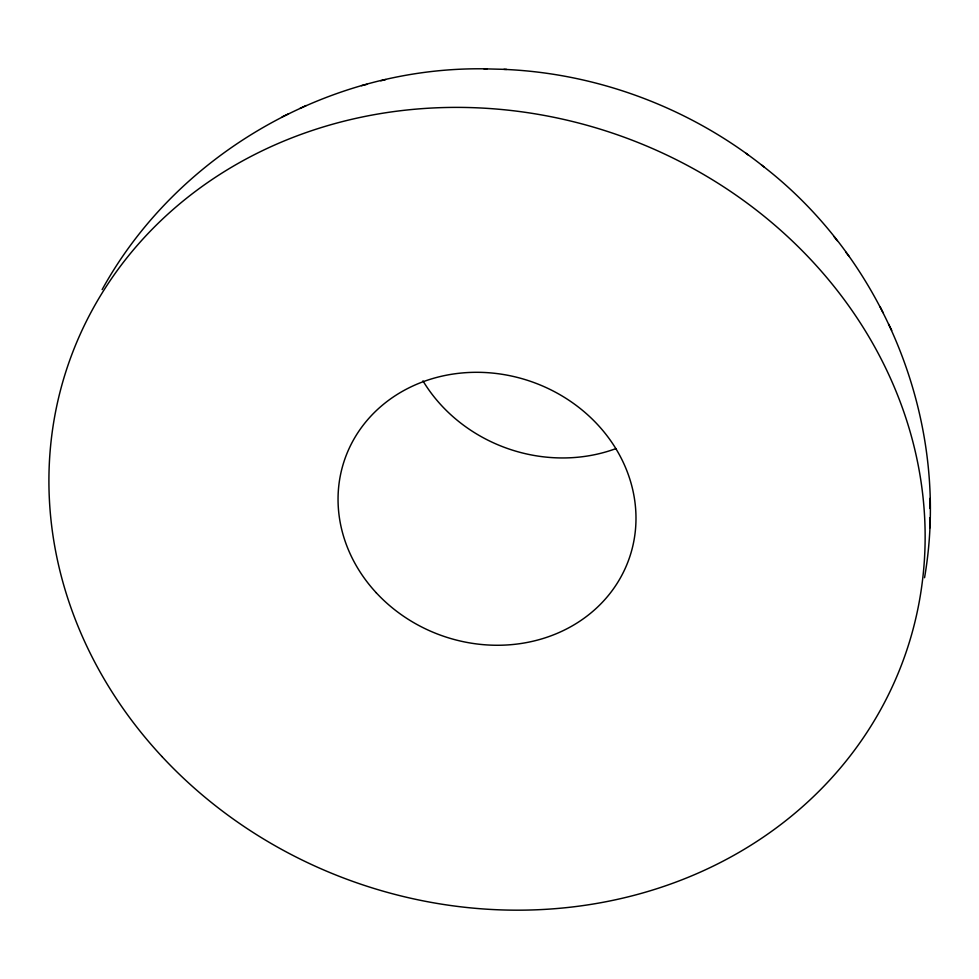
<?xml version="1.0" encoding="UTF-8"?>
<svg xmlns="http://www.w3.org/2000/svg" width="979" height="979" viewBox="0 0 979 979"><rect width="100%" height="100%" fill="white"/><g stroke="black" fill="none" stroke-linecap="round" stroke-linejoin="round"><path stroke-width="1.47" d="M924.555 577.708C951.111 423.858 885.236 259.741 761.552 165.035M929.928 508.493L930.05 498.36M929.732 528.011L929.854 517.72M102.134 289.6C177.419 152.871 331.269 65.666 487.04 68.873M282.16 116.844L288.499 113.858M300.015 108.412L306.084 105.548M361.557 85.675L366.905 84.341M380.819 80.792L385.812 79.544M503.928 69.374C598.059 73.278 690.464 108.18 764.048 166.956M483.932 68.824L506.645 69.411M745.9 153.226L748.078 154.902M833.986 236.539L837.143 240.65M845.758 252.092L849.136 256.474M880.048 306.611L883.046 312.656M888.589 324.073L891.722 330.388M615.852 448.639A150.607 134.661 19.2 0 1 422.952 380.868M376.254 592.772A150.607 134.661 19.2 0 0 628.665 559.951A150.607 134.661 19.2 0 0 456.141 373.623A150.607 134.661 19.2 0 0 376.254 592.772M161.927 756.522A442.949 396.067 19.2 0 0 903.923 658.426A442.949 396.067 19.2 0 0 395.222 111.398A442.949 396.067 19.2 0 0 161.927 756.522"/></g></svg>
